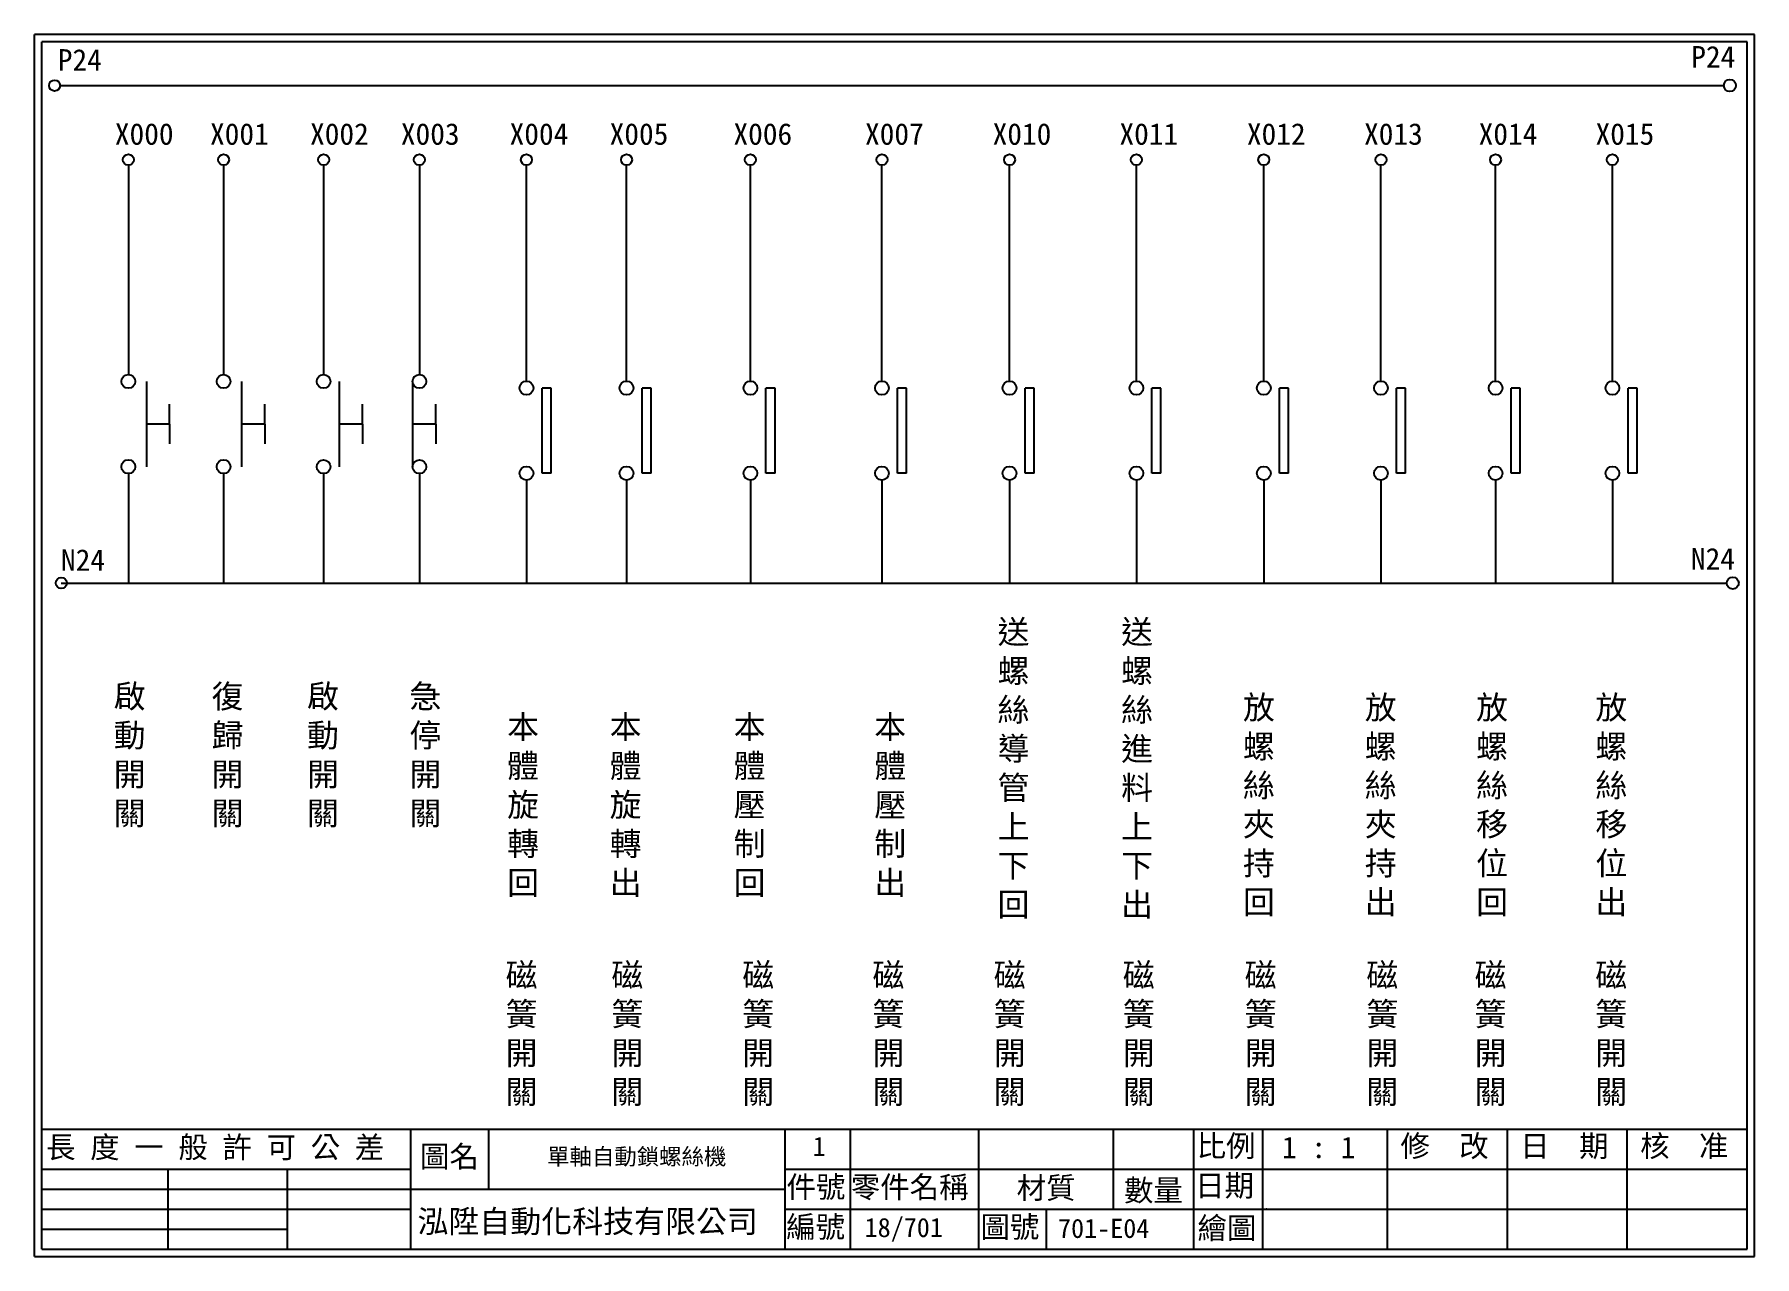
# Model space of a CAD drawing. Extents: x 1092 to 1379, y 1199 to 1403.
import ezdxf

# ---------------------------------------------------------------- set-up
doc = ezdxf.new("R2010")
doc.units = 0
doc.layers.get('0').update_dxf_attribs({"linetype": 'CONTINUOUS'})
for name, color, linetype in [('圖框層', 7, 'CONTINUOUS'), ('文字層', 4, 'CONTINUOUS'), ('標尺寸層', 3, 'CONTINUOUS')]:
    doc.layers.add(name, color=color, linetype=linetype)
doc.styles.add('CNS', font='romanc.shx', dxfattribs={"bigfont": 'chineset.shx'})
doc.styles.add('STSL', font='kaiu.ttf')

msp = doc.modelspace()

# ---------------------------------------------------------------- linework, layer by layer
for p, q in [((1173.72, 1344.99), (1173.72, 1381.01)), ((1190.42, 1344.99), (1190.42, 1381.01)), ((1211.08, 1344.99), (1211.08, 1381.01)), ((1233.03, 1344.99), (1233.03, 1381.01)), ((1254.32, 1344.99), (1254.32, 1381.01)), ((1275.48, 1344.99), (1275.48, 1381.01)), ((1296.74, 1344.99), (1296.74, 1381.01)), ((1316.29, 1344.99), (1316.29, 1381.01)), ((1335.41, 1344.99), (1335.41, 1381.01)), ((1354.9, 1344.99), (1354.9, 1381.01)), ((1177.83, 1343.84), (1176.33, 1343.84)), ((1194.53, 1343.84), (1193.03, 1343.84)), ((1215.19, 1343.84), (1213.68, 1343.84)), ((1237.14, 1343.84), (1235.63, 1343.84)), ((1258.43, 1343.84), (1256.92, 1343.84)), ((1279.59, 1343.84), (1278.08, 1343.84)), ((1300.84, 1343.84), (1299.34, 1343.84)), ((1320.4, 1343.84), (1318.89, 1343.84)), ((1339.52, 1343.84), (1338.01, 1343.84)), ((1359.01, 1343.84), (1357.51, 1343.84)), ((1114.18, 1337.83), (1114.18, 1341.14)), ((1130.06, 1337.83), (1130.06, 1341.14)), ((1146.35, 1337.82), (1146.35, 1341.13)), ((1158.58, 1337.82), (1158.58, 1341.13)), ((1114.18, 1337.83), (1114.18, 1334.52)), ((1130.06, 1337.83), (1130.06, 1334.52)), ((1146.35, 1337.82), (1146.35, 1334.51)), ((1158.58, 1337.82), (1158.58, 1334.51)), ((1177.83, 1329.61), (1176.33, 1329.61)), ((1194.53, 1329.61), (1193.03, 1329.61)), ((1215.19, 1329.61), (1213.68, 1329.61)), ((1237.14, 1329.61), (1235.63, 1329.61)), ((1258.43, 1329.61), (1256.92, 1329.61)), ((1279.59, 1329.61), (1278.08, 1329.61)), ((1300.84, 1329.61), (1299.34, 1329.61)), ((1320.4, 1329.61), (1318.89, 1329.61)), ((1339.52, 1329.61), (1338.01, 1329.61)), ((1359.01, 1329.61), (1357.51, 1329.61)), ((1173.72, 1328.46), (1173.72, 1311.29)), ((1190.42, 1328.46), (1190.42, 1311.29)), ((1211.08, 1328.46), (1211.08, 1311.29)), ((1233.03, 1328.46), (1233.03, 1311.29)), ((1254.32, 1328.46), (1254.32, 1311.29)), ((1275.48, 1328.46), (1275.48, 1311.29)), ((1296.74, 1328.46), (1296.74, 1311.29)), ((1316.29, 1328.46), (1316.29, 1311.29)), ((1335.41, 1328.46), (1335.41, 1311.29)), ((1354.9, 1328.46), (1354.9, 1311.29))]:
    msp.add_line(p, q)
for centre in [(1374.5, 1394.32), (1374.98, 1311.29)]:
    msp.add_circle(centre, 1)
at = {"layer": '圖框層', "color": 7}
for p, q in [((1378.63, 1402.85), (1091.63, 1402.85)), ((1091.63, 1198.88), (1091.63, 1402.85)), ((1377.38, 1401.6), (1092.88, 1401.6)), ((1092.88, 1200.13), (1092.88, 1401.6)), ((1377.38, 1200.13), (1377.38, 1401.6)), ((1378.63, 1198.88), (1378.63, 1402.85)), ((1092.88, 1220.13), (1203.36, 1220.13)), ((1154.42, 1200.13), (1154.42, 1220.13)), ((1167.45, 1210.13), (1167.45, 1220.13)), ((1203.36, 1220.13), (1377.38, 1220.13)), ((1216.9, 1200.13), (1216.9, 1220.13)), ((1227.78, 1200.13), (1227.78, 1220.13)), ((1249.2, 1200.13), (1249.2, 1220.13)), ((1271.68, 1206.8), (1271.68, 1220.13)), ((1285.09, 1200.13), (1285.09, 1220.13)), ((1296.57, 1200.13), (1296.57, 1220.13)), ((1317.38, 1200.13), (1317.38, 1220.13)), ((1337.38, 1200.13), (1337.38, 1220.13)), ((1357.38, 1200.13), (1357.38, 1220.13)), ((1092.88, 1213.46), (1154.42, 1213.46)), ((1113.92, 1200.13), (1113.92, 1213.46)), ((1133.86, 1200.13), (1133.86, 1213.46)), ((1216.9, 1213.46), (1377.38, 1213.46)), ((1092.88, 1210.13), (1156.91, 1210.13)), ((1156.91, 1210.13), (1216.9, 1210.13)), ((1092.88, 1206.8), (1154.42, 1206.8)), ((1216.9, 1206.8), (1377.38, 1206.8)), ((1260.51, 1200.13), (1260.51, 1206.8)), ((1092.88, 1203.47), (1133.86, 1203.47)), ((1092.88, 1200.13), (1377.38, 1200.13)), ((1091.63, 1198.88), (1378.63, 1198.88))]:
    msp.add_line(p, q, dxfattribs=at)
at = {"layer": '圖框層', "color": 4}
msp.add_point((1297.17, 1206.8), dxfattribs=at)
at = {"layer": '標尺寸層', "color": 7}
for p, q in [((1095.91, 1394.32), (1373.5, 1394.32)), ((1107.3, 1381.01), (1107.3, 1346.09)), ((1123.19, 1381.01), (1123.19, 1346.09)), ((1139.88, 1381.01), (1139.88, 1346.09)), ((1155.86, 1381.01), (1155.86, 1346.09)), ((1110.31, 1344.94), (1110.31, 1330.71)), ((1126.19, 1344.94), (1126.19, 1330.71)), ((1142.48, 1344.94), (1142.48, 1330.7)), ((1154.71, 1344.94), (1154.71, 1330.7)), ((1176.33, 1329.61), (1176.33, 1343.84)), ((1177.83, 1329.61), (1177.83, 1343.84)), ((1193.03, 1329.61), (1193.03, 1343.84)), ((1194.53, 1329.61), (1194.53, 1343.84)), ((1213.68, 1329.61), (1213.68, 1343.84)), ((1215.19, 1329.61), (1215.19, 1343.84)), ((1235.63, 1329.61), (1235.63, 1343.84)), ((1237.14, 1329.61), (1237.14, 1343.84)), ((1256.92, 1329.61), (1256.92, 1343.84)), ((1258.43, 1329.61), (1258.43, 1343.84)), ((1278.08, 1329.61), (1278.08, 1343.84)), ((1279.59, 1329.61), (1279.59, 1343.84)), ((1299.34, 1329.61), (1299.34, 1343.84)), ((1300.84, 1329.61), (1300.84, 1343.84)), ((1318.89, 1329.61), (1318.89, 1343.84)), ((1320.4, 1329.61), (1320.4, 1343.84)), ((1338.01, 1329.61), (1338.01, 1343.84)), ((1339.52, 1329.61), (1339.52, 1343.84)), ((1357.51, 1329.61), (1357.51, 1343.84)), ((1359.01, 1329.61), (1359.01, 1343.84)), ((1114.18, 1337.83), (1110.31, 1337.83)), ((1130.06, 1337.83), (1126.19, 1337.83)), ((1146.35, 1337.82), (1142.48, 1337.82)), ((1158.58, 1337.82), (1154.71, 1337.82)), ((1107.3, 1329.56), (1107.3, 1311.29)), ((1123.19, 1329.56), (1123.19, 1311.29)), ((1139.88, 1329.56), (1139.88, 1311.29)), ((1139.88, 1329.55), (1139.88, 1311.29)), ((1155.86, 1329.56), (1155.86, 1311.29)), ((1155.86, 1329.55), (1155.86, 1311.29)), ((1096.11, 1311.29), (1373.98, 1311.29))]:
    msp.add_line(p, q, dxfattribs=at)
for centre, radius in [((1094.99, 1394.32), 0.92), ((1107.3, 1381.93), 0.92), ((1123.19, 1381.93), 0.92), ((1139.88, 1381.93), 0.92), ((1155.86, 1381.93), 0.92), ((1173.72, 1381.93), 0.92), ((1190.42, 1381.93), 0.92), ((1211.08, 1381.93), 0.92), ((1233.03, 1381.93), 0.92), ((1254.32, 1381.93), 0.92), ((1275.48, 1381.93), 0.92), ((1296.74, 1381.93), 0.92), ((1316.29, 1381.93), 0.92), ((1335.41, 1381.93), 0.92), ((1354.9, 1381.93), 0.92), ((1107.3, 1344.94), 1.15), ((1123.19, 1344.94), 1.15), ((1139.88, 1344.94), 1.15), ((1155.86, 1344.94), 1.15), ((1173.72, 1343.84), 1.15), ((1190.42, 1343.84), 1.15), ((1211.08, 1343.84), 1.15), ((1233.03, 1343.84), 1.15), ((1254.32, 1343.84), 1.15), ((1275.48, 1343.84), 1.15), ((1296.74, 1343.84), 1.15), ((1316.29, 1343.84), 1.15), ((1335.41, 1343.84), 1.15), ((1354.9, 1343.84), 1.15), ((1107.3, 1330.71), 1.15), ((1123.19, 1330.71), 1.15), ((1139.88, 1330.7), 1.15), ((1155.86, 1330.7), 1.15), ((1173.72, 1329.61), 1.15), ((1190.42, 1329.61), 1.15), ((1211.08, 1329.61), 1.15), ((1233.03, 1329.61), 1.15), ((1254.32, 1329.61), 1.15), ((1275.48, 1329.61), 1.15), ((1296.74, 1329.61), 1.15), ((1316.29, 1329.61), 1.15), ((1335.41, 1329.61), 1.15), ((1354.9, 1329.61), 1.15), ((1096.11, 1311.29), 0.92)]:
    msp.add_circle(centre, radius, dxfattribs=at)

# ---------------------------------------------------------------- texts
at = {"layer": '圖框層', "color": 4, "style": 'STSL'}
for s, height, p in [('P24', 3.6, (1368.06, 1397.32)), ('P24', 3.6, (1095.53, 1396.79)), ('X000', 3.6, (1105.05, 1384.43)), ('X001', 3.6, (1120.93, 1384.43)), ('X002', 3.6, (1137.62, 1384.43)), ('X003', 3.6, (1152.77, 1384.43)), ('X004', 3.6, (1170.91, 1384.43)), ('X005', 3.6, (1187.6, 1384.43)), ('X006', 3.6, (1208.26, 1384.43)), ('X007', 3.6, (1230.21, 1384.43)), ('X010', 3.6, (1251.5, 1384.43)), ('X011', 3.6, (1272.66, 1384.43)), ('X012', 3.6, (1293.92, 1384.43)), ('X013', 3.6, (1313.47, 1384.43)), ('X014', 3.6, (1332.59, 1384.43)), ('X015', 3.6, (1352.09, 1384.43)), ('N24', 3.6, (1096.06, 1313.33)), ('N24', 3.6, (1368, 1313.54)), ('    長 度 一 般 許 可 公 差', 3.6, (1083.77, 1215.34)), ('圖名', 3.6, (1155.96, 1213.78)), ('單軸自動鎖螺絲機', 2.74, (1177.18, 1214.21)), ('比例', 3.6, (1285.55, 1215.56)), ('修  改', 3.6, (1319.54, 1215.54)), ('日  期', 3.6, (1339.54, 1215.54)), ('核  准', 3.6, (1359.54, 1215.54)), ('件號', 3.6, (1217.11, 1208.7)), ('零件名稱', 3.6, (1227.84, 1208.69)), ('材質', 3.6, (1255.51, 1208.56)), ('數量', 3.6, (1273.42, 1208.13)), ('日期', 3.6, (1285.29, 1208.93)), ('泓陞自動化科技有限公司', 3.7846, (1155.54, 1202.86)), ('編號', 3.6, (1217.06, 1202.04)), ('18/701', 3.2, (1230.14, 1202.14)), ('圖號', 3.6, (1249.47, 1202.04)), ('繪圖', 3.6, (1285.68, 1201.85))]:
    msp.add_text(s, height=height, dxfattribs=at).set_placement(p)
at = {"layer": '文字層', "color": 4, "style": 'STSL'}
for s, height, p in [('1 ', 3.2, (1221.48, 1215.69)), ('1 : 1', 3.599, (1299.78, 1215.31)), ('701-E04', 3.2, (1262.41, 1202))]:
    msp.add_text(s, height=height, dxfattribs=at).set_placement(p)
at = {"layer": '標尺寸層', "color": 7, "char_height": 3.9, "width": 4.9608, "style": 'CNS'}
for s, insert, attachment_point in [('{\\fDFKai-SB|b0|i0|c136|p65;送螺絲導管上下回}', (1254.98, 1280.18), 5), ('{\\fDFKai-SB|b0|i0|c136|p65;送螺絲進料上下出}', (1275.6, 1280.18), 5), ('{\\fDFKai-SB|b0|i0|c136|p65;啟動開關}', (1104.85, 1294.33), 1), ('{\\fDFKai-SB|b0|i0|c136|p65;復歸開關}', (1121.19, 1294.33), 1), ('{\\fDFKai-SB|b0|i0|c136|p65;啟動開關}', (1137.11, 1294.33), 1), ('{\\fDFKai-SB|b0|i0|c136|p65;急停開關}', (1154.2, 1294.33), 1), ('{\\fDFKai-SB|b0|i0|c136|p65;放螺絲夾持回}', (1295.92, 1274.07), 5), ('{\\fDFKai-SB|b0|i0|c136|p65;放螺絲夾持出}', (1316.25, 1274.07), 5), ('{\\fDFKai-SB|b0|i0|c136|p65;放螺絲移位回}', (1334.83, 1274.07), 5), ('{\\fDFKai-SB|b0|i0|c136|p65;放螺絲移位出}', (1354.73, 1274.07), 5), ('{\\fDFKai-SB|b0|i0|c136|p65;本體旋轉回}', (1173.16, 1274.07), 5), ('{\\fDFKai-SB|b0|i0|c136|p65;本體旋轉出}', (1190.26, 1274.07), 5), ('{\\fDFKai-SB|b0|i0|c136|p65;本體壓制回}', (1210.95, 1274.07), 5), ('{\\fDFKai-SB|b0|i0|c136|p65;本體壓制出}', (1234.41, 1274.07), 5), ('{\\fDFKai-SB|b0|i0|c136|p65;磁簧開關}', (1172.91, 1235.91), 5), ('{\\fDFKai-SB|b0|i0|c136|p65;磁簧開關}', (1190.55, 1235.91), 5), ('{\\fDFKai-SB|b0|i0|c136|p65;磁簧開關}', (1212.39, 1235.91), 5), ('{\\fDFKai-SB|b0|i0|c136|p65;磁簧開關}', (1234.11, 1235.91), 5), ('{\\fDFKai-SB|b0|i0|c136|p65;磁簧開關}', (1254.34, 1235.91), 5), ('{\\fDFKai-SB|b0|i0|c136|p65;磁簧開關}', (1275.88, 1235.91), 5), ('{\\fDFKai-SB|b0|i0|c136|p65;磁簧開關}', (1296.21, 1235.91), 5), ('{\\fDFKai-SB|b0|i0|c136|p65;磁簧開關}', (1316.51, 1235.91), 5), ('{\\fDFKai-SB|b0|i0|c136|p65;磁簧開關}', (1334.58, 1235.91), 5), ('{\\fDFKai-SB|b0|i0|c136|p65;磁簧開關}', (1354.7, 1235.91), 5)]:
    msp.add_mtext(s, dxfattribs=dict(at, insert=insert, attachment_point=attachment_point))

doc.saveas('drawing.dxf')
